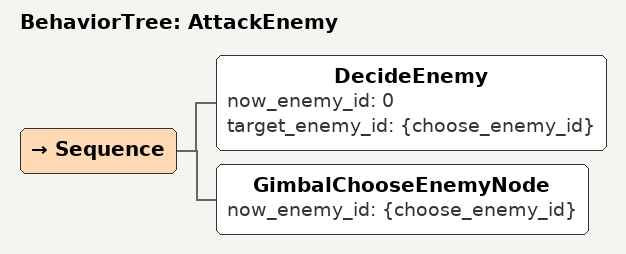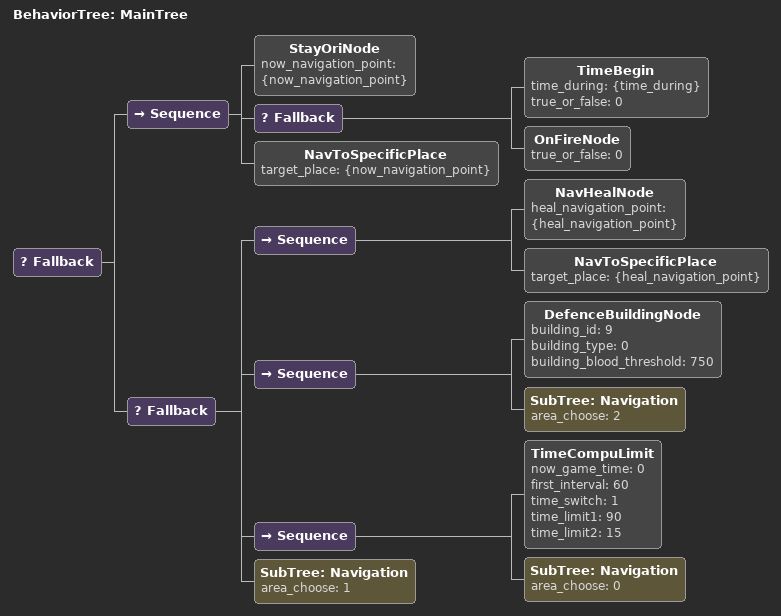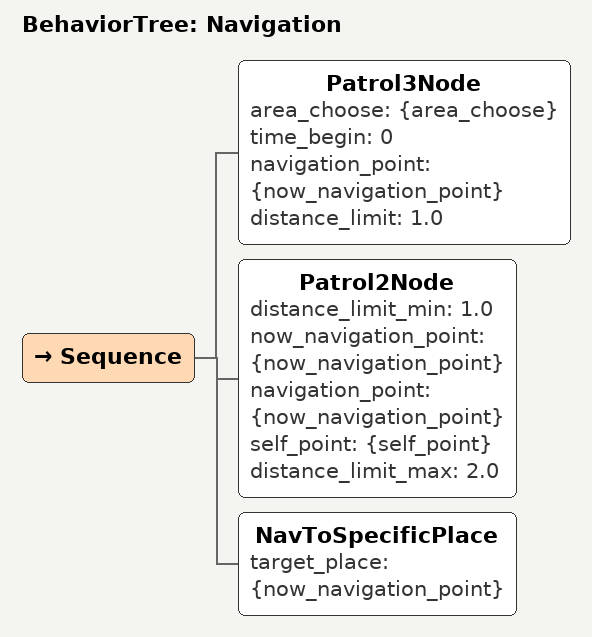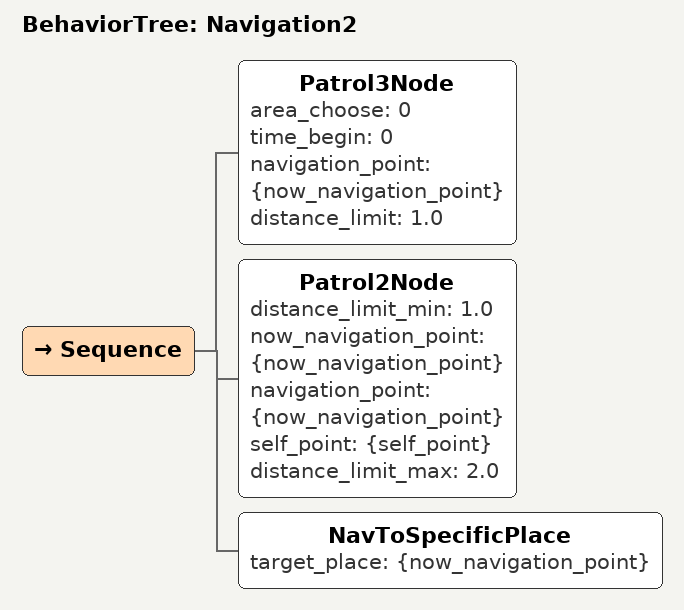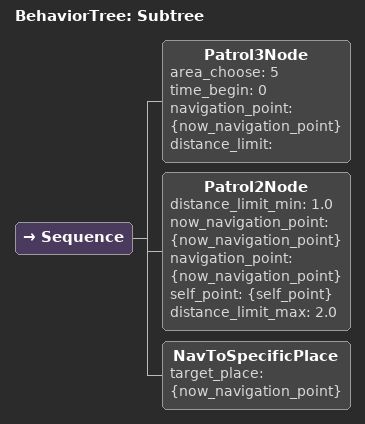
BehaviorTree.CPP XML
<?xml version="1.0" encoding="UTF-8"?>
<root BTCPP_format="4"
      main_tree_to_execute="MainTree">
  <BehaviorTree ID="AttackEnemy">
    <Sequence>
      <DecideEnemy now_enemy_id="0"
                   target_enemy_id="{choose_enemy_id}"/>
      <GimbalChooseEnemyNode now_enemy_id="{choose_enemy_id}"/>
    </Sequence>
  </BehaviorTree>

  <BehaviorTree ID="MainTree">
    <Fallback>
      <Sequence>
        <StayOriNode now_navigation_point="{now_navigation_point}"/>
        <Fallback>
          <TimeBegin time_during="{time_during}"
                     true_or_false="0"/>
          <OnFireNode true_or_false="0"/>
        </Fallback>
        <NavToSpecificPlace target_place="{now_navigation_point}"/>
      </Sequence>
      <Fallback>
        <Sequence>
          <NavHealNode heal_navigation_point="{heal_navigation_point}"/>
          <NavToSpecificPlace target_place="{heal_navigation_point}"/>
        </Sequence>
        <Sequence>
          <DefenceBuildingNode building_id="9"
                               building_type="0"
                               building_blood_threshold="750"/>
          <SubTree ID="Navigation"
                   area_choose="2"/>
        </Sequence>
        <Sequence>
          <TimeCompuLimit now_game_time="0"
                          first_interval="60"
                          time_switch="1"
                          time_limit1="90"
                          time_limit2="15"/>
          <SubTree ID="Navigation"
                   area_choose="0"/>
        </Sequence>
        <SubTree ID="Navigation"
                 area_choose="1"/>
      </Fallback>
    </Fallback>
  </BehaviorTree>

  <BehaviorTree ID="Navigation">
    <Sequence>
      <Patrol3Node area_choose="{area_choose}"
                   time_begin="0"
                   navigation_point="{now_navigation_point}"
                   distance_limit="1.0"/>
      <Patrol2Node distance_limit_min="1.0"
                   now_navigation_point="{now_navigation_point}"
                   navigation_point="{now_navigation_point}"
                   self_point="{self_point}"
                   distance_limit_max="2.0"/>
      <NavToSpecificPlace target_place="{now_navigation_point}"/>
    </Sequence>
  </BehaviorTree>

  <BehaviorTree ID="Navigation2">
    <Sequence>
      <Patrol3Node area_choose="0"
                   time_begin="0"
                   navigation_point="{now_navigation_point}"
                   distance_limit="1.0"/>
      <Patrol2Node distance_limit_min="1.0"
                   now_navigation_point="{now_navigation_point}"
                   navigation_point="{now_navigation_point}"
                   self_point="{self_point}"
                   distance_limit_max="2.0"/>
      <NavToSpecificPlace target_place="{now_navigation_point}"/>
    </Sequence>
  </BehaviorTree>

  <BehaviorTree ID="Subtree">
    <Sequence>
      <Patrol3Node area_choose="5"
                   time_begin="0"
                   navigation_point="{now_navigation_point}"
                   distance_limit=""/>
      <Patrol2Node distance_limit_min="1.0"
                   now_navigation_point="{now_navigation_point}"
                   navigation_point="{now_navigation_point}"
                   self_point="{self_point}"
                   distance_limit_max="2.0"/>
      <NavToSpecificPlace target_place="{now_navigation_point}"/>
    </Sequence>
  </BehaviorTree>

</root>
